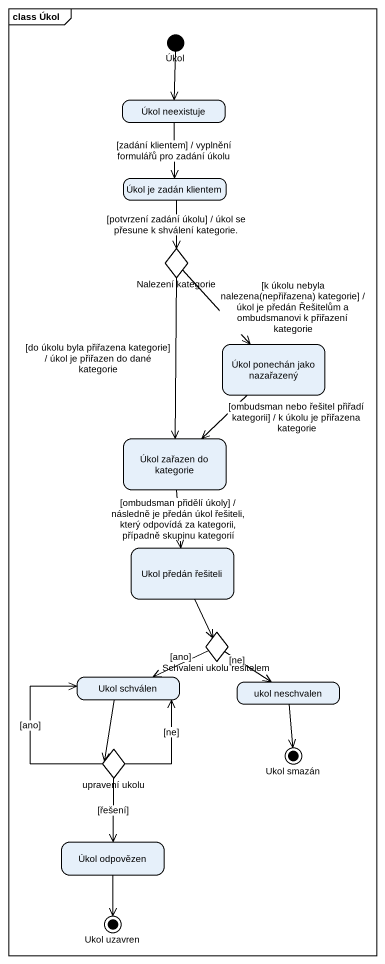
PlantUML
@startuml
mainframe class Úkol
hide empty description
state Úkol <<start>>
state "Úkol neexistuje" as Úkol_neexistuje
state "Úkol je zadán klientem" as Úkol_je_zadán_klientem
state "Nalezení kategorie" as Nalezení_kategorie <<choice>>
state "Úkol ponechán jako nazařazený" as Úkol_ponechán_jako
state "Úkol zařazen do kategorie" as Úkol_zařazen_do_kategorie
state "Ukol předán řešiteli" as Ukol_předán_řešiteli
state "Schvaleni ukolu resitelem" as Schvaleni_ukolu_resitelem <<choice>>
state "Ukol schválen" as Ukol_schválen
state "ukol neschvalen" as ukol_neschvalen
state "upravení ukolu" as upravení_ukolu <<choice>>
state "Ukol smazán" as Ukol_smazán <<end>>
state "Úkol odpovězen" as Úkol_odpovězen
state "Ukol uzavren" as Ukol_uzavren <<end>>
Úkol --> Úkol_neexistuje
Úkol_neexistuje --> Úkol_je_zadán_klientem : [zadání klientem] / vyplnění formulářů pro zadání úkolu
Úkol_je_zadán_klientem --> Nalezení_kategorie : [potvrzení zadání úkolu] / úkol se přesune k shválení kategorie.
Nalezení_kategorie --> Úkol_ponechán_jako : [k úkolu nebyla nalezena(nepřiřazena) kategorie] / úkol je předán Řešitelům a ombudsmanovi k přiřazení kategorie
Nalezení_kategorie --> Úkol_zařazen_do_kategorie : [do úkolu byla přiřazena kategorie] / úkol je přiřazen do dané kategorie
Úkol_ponechán_jako --> Úkol_zařazen_do_kategorie : [ombudsman nebo řešitel přiřadí kategorii] / k úkolu je přiřazena kategorie
Úkol_zařazen_do_kategorie --> Ukol_předán_řešiteli : [ombudsman přidělí úkoly] / následně je předán úkol řešiteli, který odpovídá za kategorii, případně skupinu kategorií
Ukol_předán_řešiteli --> Schvaleni_ukolu_resitelem
Schvaleni_ukolu_resitelem -left-> Ukol_schválen : [ano]
Schvaleni_ukolu_resitelem --> ukol_neschvalen : [ne]
Ukol_schválen --> upravení_ukolu
ukol_neschvalen --> Ukol_smazán
upravení_ukolu -up-> Ukol_schválen : [ano]
upravení_ukolu -up-> Ukol_schválen : [ne]
upravení_ukolu --> Úkol_odpovězen : [řešení]
Úkol_odpovězen --> Ukol_uzavren
@enduml
